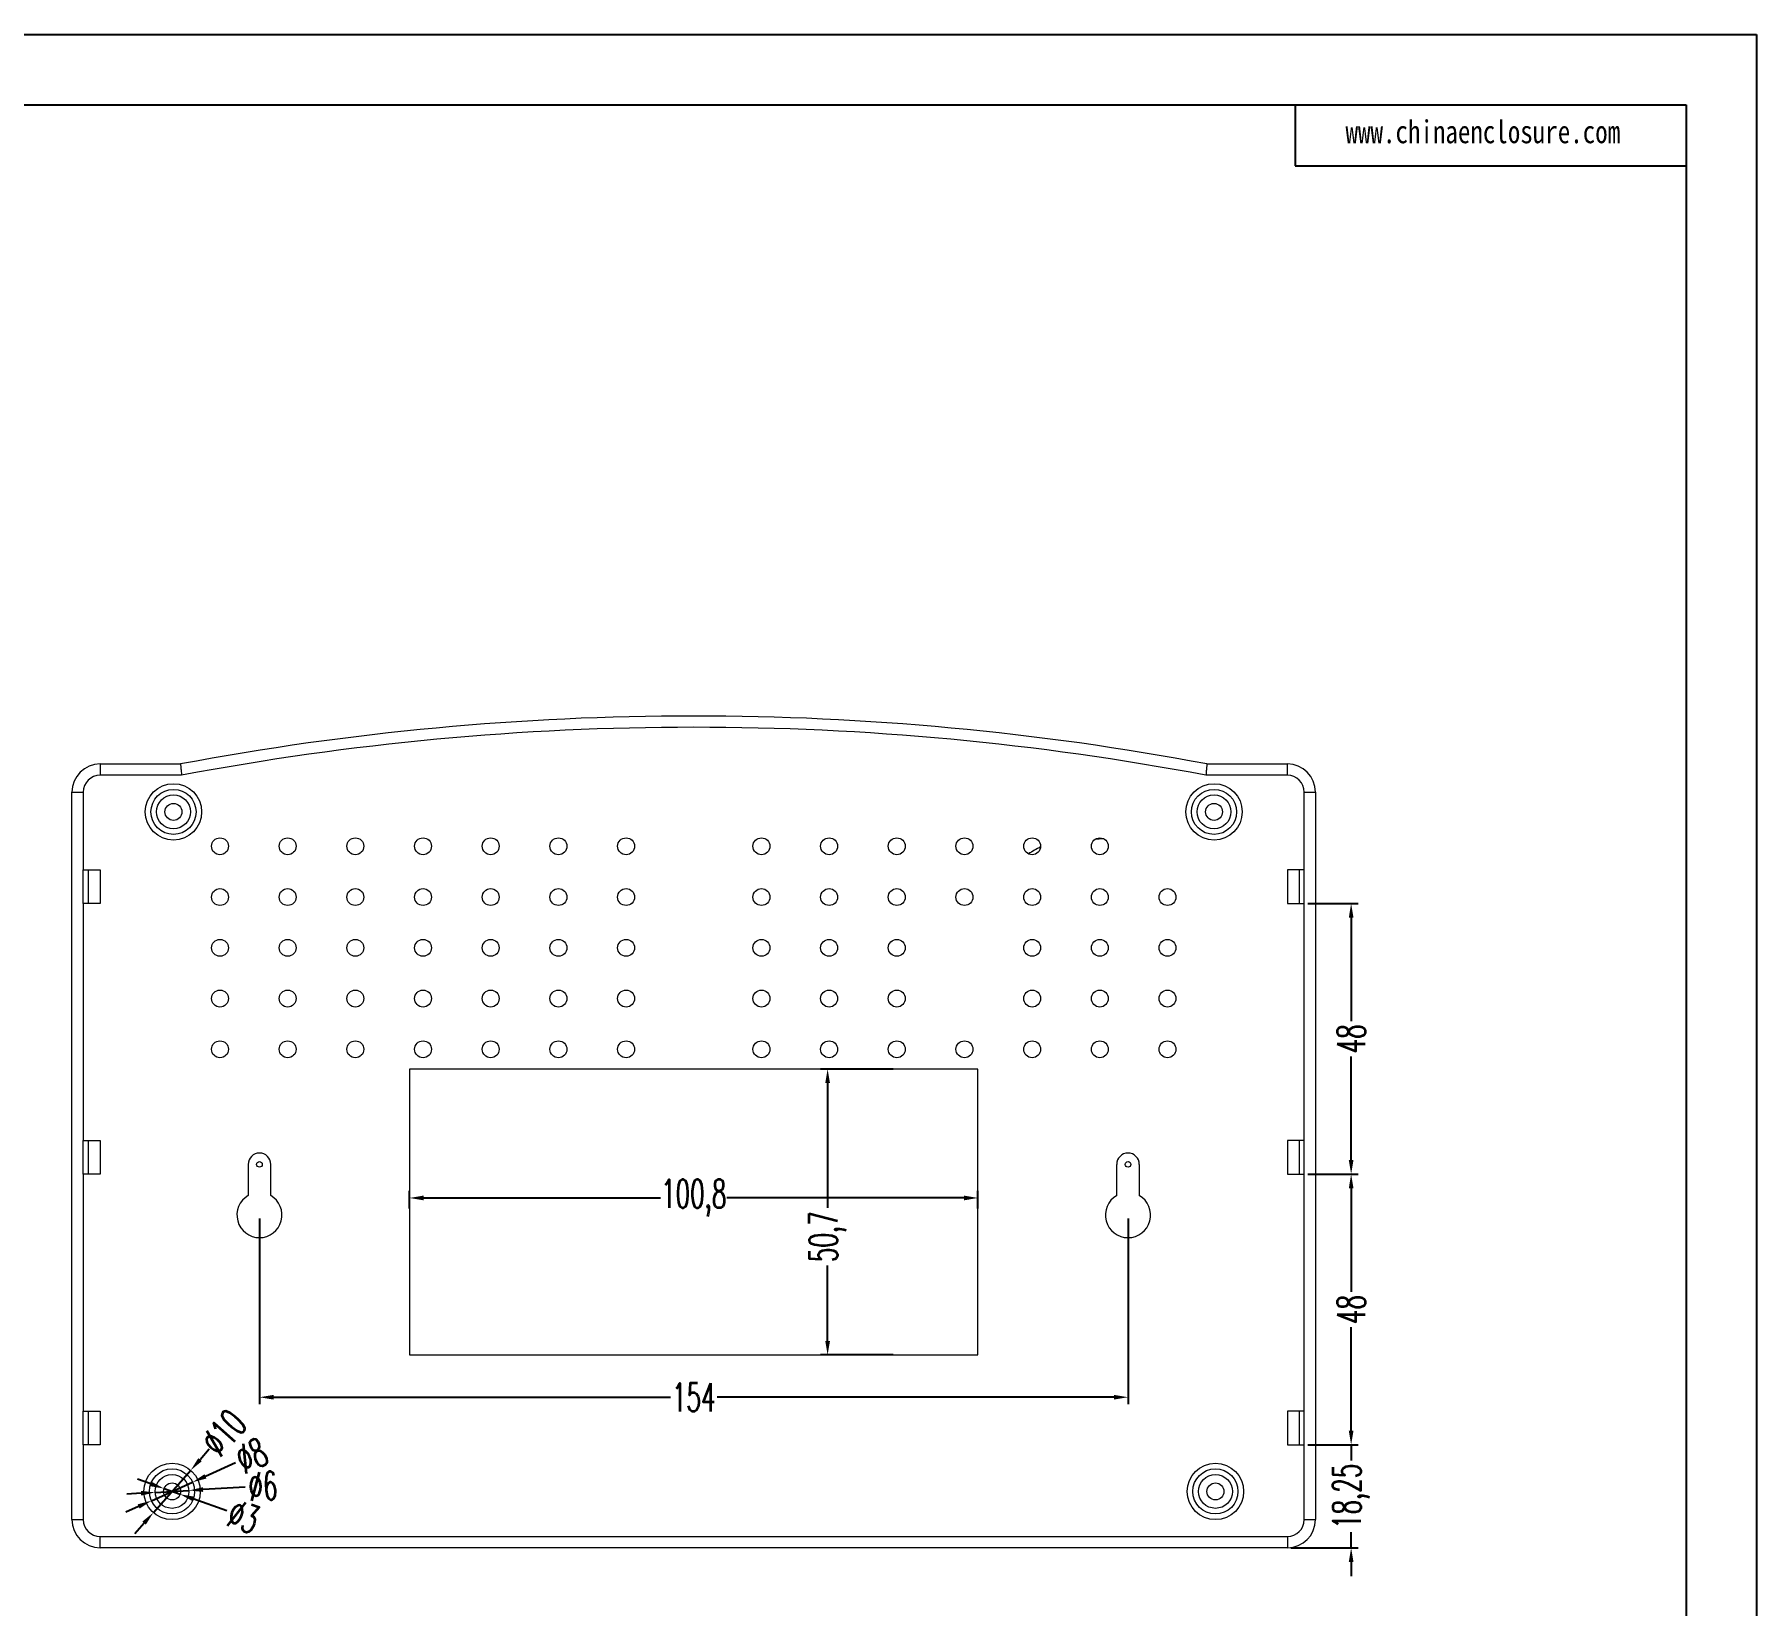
# Model space of a CAD drawing. Header units: inches. Extents: x 1230 to 3313, y 237 to 1043.
# Drawn here: x 2480.5 to 2785.9, y 764.6 to 1043.2 of the extents above; entities that cross this region are included whole.
import ezdxf

# ---------------------------------------------------------------- set-up
doc = ezdxf.new("R2010")
doc.units = ezdxf.units.IN
doc.layers.add('文字', color=81, linetype='Continuous')
doc.styles.add('SLDTEXTSTYLE2', font='TXT', dxfattribs={"width": 0.6, "bigfont": 'bigfont'})
doc.styles.add('宋体', font='', dxfattribs={"width": 0.8, "height": 3.5})
doc.styles.get('宋体').set_extended_font_data('SimSun')
doc.dimstyles.new('5', dxfattribs={"dimtxt": 5, "dimasz": 2.5, "dimexe": 1.25, "dimexo": 0.625, "dimtad": 0, "dimzin": 12, "dimtxsty": 'SLDTEXTSTYLE2', "dimcen": 2.5, "dimclrd": 3, "dimclre": 3, "dimclrt": 256, "dimadec": 0, "dimazin": 0, "dimtfac": 1, "dimtmove": 0, "dimatfit": 3, "dimfxl": 1, "dimarcsym": 0})

# ---------------------------------------------------------------- blocks, each defined once
blk = doc.blocks.new('*D286')
at = {"color": 3, "lineweight": -2}
for p, q in [((2520.42, 833.2), (2520.42, 800.27)), ((2674.42, 833.2), (2674.42, 800.27)), ((2522.92, 801.52), (2593.3, 801.52)), ((2671.92, 801.52), (2601.55, 801.52))]:
    blk.add_line(p, q, dxfattribs=at)
at = {"color": 3}
for points in [[(2522.92, 801.94), (2522.92, 801.11), (2520.42, 801.52)], [(2671.92, 801.94), (2671.92, 801.11), (2674.42, 801.52)]]:
    blk.add_solid(points, dxfattribs=at)
at = {"layer": 'Defpoints', "color": 0}
for p in [(2520.42, 833.82), (2674.42, 833.82), (2674.42, 801.52)]:
    blk.add_point(p, dxfattribs=at)
at = {"insert": (2597.42, 801.52), "char_height": 5, "attachment_point": 5, "style": 'SLDTEXTSTYLE2'}
blk.add_mtext('154', dxfattribs=at)
blk = doc.blocks.new('*D287')
at = {"color": 3, "lineweight": -2}
for p, q in [((2511.53, 792.32), (2509.88, 790.45)), ((2501.61, 781.07), (2508.23, 788.57)), ((2499.96, 779.2), (2498.31, 777.32))]:
    blk.add_line(p, q, dxfattribs=at)
at = {"color": 3}
for points in [[(2509.57, 790.72), (2510.19, 790.17), (2508.23, 788.57)], [(2499.65, 779.47), (2500.27, 778.92), (2501.61, 781.07)]]:
    blk.add_solid(points, dxfattribs=at)
at = {"layer": 'Defpoints', "color": 0}
for p in [(2508.23, 788.57), (2501.61, 781.07)]:
    blk.add_point(p, dxfattribs=at)
at = {"insert": (2514.1, 795.23), "char_height": 5, "attachment_point": 5, "rotation": 48.6003, "style": 'SLDTEXTSTYLE2'}
blk.add_mtext('∅10', dxfattribs=at)
blk = doc.blocks.new('*D288')
at = {"color": 3, "lineweight": -2}
for p, q in [((2516.17, 789.89), (2510.85, 787.49)), ((2501.27, 783.18), (2508.57, 786.46)), ((2498.99, 782.15), (2496.71, 781.13))]:
    blk.add_line(p, q, dxfattribs=at)
at = {"color": 3}
for points in [[(2510.68, 787.87), (2511.02, 787.11), (2508.57, 786.46)], [(2498.82, 782.53), (2499.16, 781.77), (2501.27, 783.18)]]:
    blk.add_solid(points, dxfattribs=at)
at = {"layer": 'Defpoints', "color": 0}
for p in [(2508.57, 786.46), (2501.27, 783.18)]:
    blk.add_point(p, dxfattribs=at)
at = {"insert": (2519.02, 791.17), "char_height": 5, "attachment_point": 5, "rotation": 24.2442, "style": 'SLDTEXTSTYLE2'}
blk.add_mtext('∅8', dxfattribs=at)
blk = doc.blocks.new('*D289')
at = {"color": 3, "lineweight": -2}
for p, q in [((2501.93, 784.65), (2507.92, 785)), ((2517.91, 785.59), (2510.41, 785.15)), ((2499.43, 784.5), (2496.93, 784.35))]:
    blk.add_line(p, q, dxfattribs=at)
at = {"color": 3}
for points in [[(2499.41, 784.91), (2499.45, 784.08), (2501.93, 784.65)], [(2510.39, 785.56), (2510.44, 784.73), (2507.92, 785)]]:
    blk.add_solid(points, dxfattribs=at)
at = {"layer": 'Defpoints', "color": 0}
for p in [(2507.92, 785), (2501.93, 784.65)]:
    blk.add_point(p, dxfattribs=at)
at = {"insert": (2521.03, 785.77), "char_height": 5, "attachment_point": 5, "rotation": 3.3762, "style": 'SLDTEXTSTYLE2'}
blk.add_mtext('∅6', dxfattribs=at)
blk = doc.blocks.new('*D290')
at = {"color": 3, "lineweight": -2}
for p, q in [((2501.15, 786.15), (2498.79, 786.98)), ((2503.51, 785.32), (2506.34, 784.32)), ((2514.65, 781.39), (2508.69, 783.49))]:
    blk.add_line(p, q, dxfattribs=at)
at = {"color": 3}
for points in [[(2501.29, 786.54), (2501.01, 785.76), (2503.51, 785.32)], [(2508.83, 783.89), (2508.55, 783.1), (2506.34, 784.32)]]:
    blk.add_solid(points, dxfattribs=at)
at = {"layer": 'Defpoints', "color": 0}
for p in [(2503.51, 785.32), (2506.34, 784.32)]:
    blk.add_point(p, dxfattribs=at)
at = {"insert": (2517.6, 780.36), "char_height": 5, "attachment_point": 5, "rotation": 340.6006, "style": 'SLDTEXTSTYLE2'}
blk.add_mtext('∅3', dxfattribs=at)
blk = doc.blocks.new('*D291')
at = {"color": 3, "lineweight": -2}
for p, q in [((2713.98, 795.57), (2713.98, 798.07)), ((2706.3, 793.07), (2715.23, 793.07)), ((2713.98, 793.07), (2713.98, 790.32)), ((2713.98, 774.82), (2713.98, 777.57)), ((2703.3, 774.82), (2715.23, 774.82)), ((2713.98, 772.32), (2713.98, 769.82))]:
    blk.add_line(p, q, dxfattribs=at)
at = {"color": 3}
for points in [[(2713.57, 795.57), (2714.4, 795.57), (2713.98, 793.07)], [(2713.57, 772.32), (2714.4, 772.32), (2713.98, 774.82)]]:
    blk.add_solid(points, dxfattribs=at)
at = {"layer": 'Defpoints', "color": 0}
for p in [(2705.67, 793.07), (2702.67, 774.82), (2713.98, 774.82)]:
    blk.add_point(p, dxfattribs=at)
at = {"insert": (2713.98, 783.95), "char_height": 5, "attachment_point": 5, "rotation": 90, "style": 'SLDTEXTSTYLE2'}
blk.add_mtext('18,25', dxfattribs=at)
blk = doc.blocks.new('*D292')
at = {"color": 3, "lineweight": -2}
for p, q in [((2706.3, 841.07), (2715.23, 841.07)), ((2713.98, 838.57), (2713.98, 820.2)), ((2713.98, 795.57), (2713.98, 813.95)), ((2706.3, 793.07), (2715.23, 793.07))]:
    blk.add_line(p, q, dxfattribs=at)
at = {"color": 3}
for points in [[(2713.57, 838.57), (2714.4, 838.57), (2713.98, 841.07)], [(2713.57, 795.57), (2714.4, 795.57), (2713.98, 793.07)]]:
    blk.add_solid(points, dxfattribs=at)
at = {"layer": 'Defpoints', "color": 0}
for p in [(2705.67, 841.07), (2713.98, 841.07), (2705.67, 793.07)]:
    blk.add_point(p, dxfattribs=at)
at = {"insert": (2713.98, 817.07), "char_height": 5, "attachment_point": 5, "rotation": 90, "style": 'SLDTEXTSTYLE2'}
blk.add_mtext('48', dxfattribs=at)
blk = doc.blocks.new('*D293')
at = {"color": 3, "lineweight": -2}
for p, q in [((2706.3, 889.07), (2715.23, 889.07)), ((2713.98, 886.57), (2713.98, 868.2)), ((2713.98, 843.57), (2713.98, 861.95)), ((2706.3, 841.07), (2715.23, 841.07))]:
    blk.add_line(p, q, dxfattribs=at)
at = {"color": 3}
for points in [[(2713.57, 886.57), (2714.4, 886.57), (2713.98, 889.07)], [(2713.57, 843.57), (2714.4, 843.57), (2713.98, 841.07)]]:
    blk.add_solid(points, dxfattribs=at)
at = {"layer": 'Defpoints', "color": 0}
for p in [(2705.67, 889.07), (2713.98, 889.07), (2705.67, 841.07)]:
    blk.add_point(p, dxfattribs=at)
at = {"insert": (2713.98, 865.07), "char_height": 5, "attachment_point": 5, "rotation": 90, "style": 'SLDTEXTSTYLE2'}
blk.add_mtext('48', dxfattribs=at)
blk = doc.blocks.new('*D294')
at = {"color": 3, "lineweight": -2}
for p, q in [((2547.02, 835), (2547.02, 838.11)), ((2549.52, 836.86), (2591.55, 836.86)), ((2645.32, 836.86), (2603.3, 836.86)), ((2647.82, 835), (2647.82, 838.11))]:
    blk.add_line(p, q, dxfattribs=at)
at = {"color": 3}
for points in [[(2549.52, 837.28), (2549.52, 836.44), (2547.02, 836.86)], [(2645.32, 837.28), (2645.32, 836.44), (2647.82, 836.86)]]:
    blk.add_solid(points, dxfattribs=at)
at = {"layer": 'Defpoints', "color": 0}
for p in [(2647.82, 836.86), (2547.02, 834.37), (2647.82, 834.37)]:
    blk.add_point(p, dxfattribs=at)
at = {"insert": (2597.42, 836.86), "char_height": 5, "attachment_point": 5, "style": 'SLDTEXTSTYLE2'}
blk.add_mtext('100,8', dxfattribs=at)
blk = doc.blocks.new('*D295')
at = {"color": 3, "lineweight": -2}
for p, q in [((2632.8, 859.72), (2619.91, 859.72)), ((2621.16, 857.22), (2621.16, 835.12)), ((2621.16, 811.52), (2621.16, 824.87)), ((2632.8, 809.02), (2619.91, 809.02))]:
    blk.add_line(p, q, dxfattribs=at)
at = {"color": 3}
for points in [[(2620.74, 857.22), (2621.58, 857.22), (2621.16, 859.72)], [(2620.74, 811.52), (2621.58, 811.52), (2621.16, 809.02)]]:
    blk.add_solid(points, dxfattribs=at)
at = {"layer": 'Defpoints', "color": 0}
for p in [(2633.42, 859.72), (2621.16, 809.02), (2633.42, 809.02)]:
    blk.add_point(p, dxfattribs=at)
at = {"insert": (2621.16, 830), "char_height": 5, "attachment_point": 5, "rotation": 90, "style": 'SLDTEXTSTYLE2'}
blk.add_mtext('50,7', dxfattribs=at)

msp = doc.modelspace()

# ---------------------------------------------------------------- linework, layer by layer
for p, q in [((2044.572, 1043.188), (2785.866, 1043.188)), ((2785.866, 1043.188), (2785.866, 519.041)), ((2063.754, 1030.708), (2773.386, 1030.708)), ((2704.054, 1030.708), (2704.054, 1019.875)), ((2773.386, 1030.708), (2773.386, 531.52)), ((2704.054, 1019.875), (2773.386, 1019.875))]:
    msp.add_line(p, q)
at = {"color": 7, "linetype": 'Continuous', "lineweight": 15}
for p, q in [((2492.17, 913.822), (2492.17, 911.822)), ((2492.17, 913.822), (2506.42, 913.822)), ((2688.42, 913.822), (2702.67, 913.822)), ((2702.67, 911.822), (2702.67, 913.822)), ((2506.607, 911.822), (2492.17, 911.822)), ((2702.67, 911.822), (2688.233, 911.822)), ((2487.17, 779.822), (2487.17, 908.822)), ((2487.17, 908.822), (2489.17, 908.822)), ((2489.17, 908.822), (2489.17, 895.072)), ((2705.67, 895.072), (2705.67, 908.822)), ((2705.67, 908.822), (2707.67, 908.822)), ((2707.67, 908.822), (2707.67, 779.822)), ((2489.17, 895.072), (2492.17, 895.072)), ((2489.17, 889.072), (2489.17, 895.072)), ((2490.059, 895.072), (2490.059, 889.072)), ((2492.17, 895.072), (2492.17, 889.072)), ((2705.67, 895.072), (2702.67, 895.072)), ((2702.67, 895.072), (2702.67, 889.072)), ((2704.781, 895.072), (2704.781, 889.072)), ((2705.67, 889.072), (2705.67, 895.072)), ((2489.17, 889.072), (2489.17, 847.072)), ((2492.17, 889.072), (2489.17, 889.072)), ((2702.67, 889.072), (2705.67, 889.072)), ((2705.67, 847.072), (2705.67, 889.072)), ((2647.82, 859.722), (2547.02, 859.722)), ((2547.02, 859.722), (2547.02, 809.022)), ((2647.82, 809.022), (2647.82, 859.722)), ((2489.17, 847.072), (2492.17, 847.072)), ((2489.17, 841.072), (2489.17, 847.072)), ((2490.059, 847.072), (2490.059, 841.072)), ((2492.17, 847.072), (2492.17, 841.072)), ((2705.67, 847.072), (2702.67, 847.072)), ((2702.67, 847.072), (2702.67, 841.072)), ((2704.781, 847.072), (2704.781, 841.072)), ((2705.67, 841.072), (2705.67, 847.072)), ((2518.42, 842.822), (2518.42, 837.286)), ((2522.42, 837.286), (2522.42, 842.822)), ((2672.42, 837.286), (2672.42, 842.822)), ((2676.42, 842.822), (2676.42, 837.286)), ((2489.17, 841.072), (2489.17, 799.072)), ((2492.17, 841.072), (2489.17, 841.072)), ((2702.67, 841.072), (2705.67, 841.072)), ((2705.67, 799.072), (2705.67, 841.072)), ((2547.02, 809.022), (2647.82, 809.022)), ((2489.17, 799.072), (2492.17, 799.072)), ((2489.17, 793.072), (2489.17, 799.072)), ((2490.059, 799.072), (2490.059, 793.072)), ((2492.17, 799.072), (2492.17, 793.072)), ((2705.67, 799.072), (2702.67, 799.072)), ((2702.67, 799.072), (2702.67, 793.072)), ((2704.781, 799.072), (2704.781, 793.072)), ((2705.67, 793.072), (2705.67, 799.072)), ((2489.17, 793.072), (2489.17, 779.822)), ((2492.17, 793.072), (2489.17, 793.072)), ((2702.67, 793.072), (2705.67, 793.072)), ((2705.67, 779.822), (2705.67, 793.072)), ((2487.17, 779.822), (2489.17, 779.822)), ((2705.67, 779.822), (2707.67, 779.822)), ((2492.17, 776.822), (2702.67, 776.822)), ((2492.17, 774.822), (2492.17, 776.822)), ((2702.67, 776.822), (2702.67, 774.822)), ((2702.67, 774.822), (2492.17, 774.822))]:
    msp.add_line(p, q, dxfattribs=at)
for centre, radius in [((2505.17, 905.322), 5), ((2689.67, 905.322), 5), ((2505.17, 905.322), 4), ((2505.17, 905.322), 3), ((2689.67, 905.322), 4), ((2689.67, 905.322), 3), ((2505.17, 905.322), 1.5), ((2689.67, 905.322), 1.5), ((2513.42, 899.222), 1.5), ((2525.42, 899.222), 1.5), ((2537.42, 899.222), 1.5), ((2549.42, 899.222), 1.5), ((2561.42, 899.222), 1.5), ((2573.42, 899.222), 1.5), ((2585.42, 899.222), 1.5), ((2609.42, 899.222), 1.5), ((2621.42, 899.222), 1.5), ((2633.42, 899.222), 1.5), ((2645.42, 899.222), 1.5), ((2657.42, 899.222), 1.5), ((2669.42, 899.222), 1.5), ((2513.42, 890.222), 1.5), ((2525.42, 890.222), 1.5), ((2537.42, 890.222), 1.5), ((2549.42, 890.222), 1.5), ((2561.42, 890.222), 1.5), ((2573.42, 890.222), 1.5), ((2585.42, 890.222), 1.5), ((2609.42, 890.222), 1.5), ((2621.42, 890.222), 1.5), ((2633.42, 890.222), 1.5), ((2645.42, 890.222), 1.5), ((2657.42, 890.222), 1.5), ((2669.42, 890.222), 1.5), ((2681.42, 890.222), 1.5), ((2513.42, 881.222), 1.5), ((2525.42, 881.222), 1.5), ((2537.42, 881.222), 1.5), ((2549.42, 881.222), 1.5), ((2561.42, 881.222), 1.5), ((2573.42, 881.222), 1.5), ((2585.42, 881.222), 1.5), ((2609.42, 881.222), 1.5), ((2621.42, 881.222), 1.5), ((2633.42, 881.222), 1.5), ((2657.42, 881.222), 1.5), ((2669.42, 881.222), 1.5), ((2681.42, 881.222), 1.5), ((2513.42, 872.222), 1.5), ((2525.42, 872.222), 1.5), ((2537.42, 872.222), 1.5), ((2549.42, 872.222), 1.5), ((2561.42, 872.222), 1.5), ((2573.42, 872.222), 1.5), ((2585.42, 872.222), 1.5), ((2609.42, 872.222), 1.5), ((2621.42, 872.222), 1.5), ((2633.42, 872.222), 1.5), ((2657.42, 872.222), 1.5), ((2669.42, 872.222), 1.5), ((2681.42, 872.222), 1.5), ((2513.42, 863.222), 1.5), ((2525.42, 863.222), 1.5), ((2537.42, 863.222), 1.5), ((2549.42, 863.222), 1.5), ((2561.42, 863.222), 1.5), ((2573.42, 863.222), 1.5), ((2585.42, 863.222), 1.5), ((2609.42, 863.222), 1.5), ((2621.42, 863.222), 1.5), ((2633.42, 863.222), 1.5), ((2645.42, 863.222), 1.5), ((2657.42, 863.222), 1.5), ((2669.42, 863.222), 1.5), ((2681.42, 863.222), 1.5), ((2520.42, 842.822), 0.5), ((2674.42, 842.822), 0.5), ((2504.92, 784.822), 5), ((2504.92, 784.822), 4), ((2504.92, 784.822), 3), ((2689.92, 784.822), 5), ((2689.92, 784.822), 4), ((2689.92, 784.822), 3), ((2504.92, 784.822), 1.5), ((2689.92, 784.822), 1.5)]:
    msp.add_circle(centre, radius, dxfattribs=at)
for centre, radius, start, end in [((2597.42, 430.954), 491.368, 79.32736, 100.67264), ((2597.42, 430.954), 489.368, 79.30551, 100.69449), ((2492.17, 908.822), 5, 90, 180), ((2702.67, 908.822), 5, 0, 90), ((2492.17, 908.822), 3, 90, 180), ((2702.67, 908.822), 3, 0, 90), ((2671.17, 875.322), 26.75, 117.26655, 122.55827), ((2671.17, 875.322), 25.25, 92.38932, 95.98633), ((2520.42, 842.822), 2, 0, 180), ((2674.42, 842.822), 2, 0, 180), ((2520.42, 833.822), 4, 120, 60), ((2674.42, 833.822), 4, 120, 60), ((2492.17, 779.822), 5, 180, 270), ((2492.17, 779.822), 3, 180, 270), ((2702.67, 779.822), 3, 270, 0), ((2702.67, 779.822), 5, 270, 0)]:
    msp.add_arc(centre, radius, start, end, dxfattribs=at)
for points in [[(2506.42, 913.822), (2506.42, 913.822), (2506.421, 913.809), (2506.426, 913.758), (2506.43, 913.72), (2506.439, 913.619), (2506.445, 913.557), (2506.459, 913.412), (2506.466, 913.327), (2506.492, 913.051), (2506.513, 912.828), (2506.558, 912.347), (2506.583, 912.082), (2506.607, 911.822)], [(2688.42, 913.822), (2688.42, 913.822), (2688.419, 913.809), (2688.414, 913.758), (2688.411, 913.72), (2688.401, 913.619), (2688.396, 913.557), (2688.382, 913.412), (2688.374, 913.327), (2688.348, 913.051), (2688.327, 912.828), (2688.282, 912.347), (2688.258, 912.082), (2688.233, 911.822)]]:
    msp.add_open_spline(points, degree=3, knots=[0, 0, 0, 0, 0.125, 0.125, 0.25, 0.25, 0.375, 0.375, 0.5, 0.5, 0.75, 0.75, 1, 1, 1, 1], dxfattribs=at)

# ---------------------------------------------------------------- texts
at = {"layer": '文字', "color": 0, "insert": (2712.986, 1027.964), "char_height": 4.06745, "width": 71.46126, "attachment_point": 1, "style": '宋体'}
msp.add_mtext('www.chinaenclosure.com', dxfattribs=at)

# ---------------------------------------------------------------- dimensions: what is measured, and where the dimension line sits
for base, p1, p2, picture, middle in [((2713.984, 889.072), (2705.67, 841.072), (2705.67, 889.072), '*D293', (2713.984, 865.072)), ((2713.984, 841.072), (2705.67, 793.072), (2705.67, 841.072), '*D292', (2713.984, 817.072)), ((2713.984, 774.822), (2705.67, 793.072), (2702.67, 774.822), '*D291', (2713.984, 783.947))]:
    dim = msp.add_linear_dim(base=base, p1=p1, p2=p2, angle=90, dimstyle='5')
    dim.commit()
    dim.dimension.update_dxf_attribs({"geometry": picture, "text_midpoint": middle})
dim = msp.add_linear_dim(base=(2621.161, 809.022), p1=(2633.42, 859.722), p2=(2633.42, 809.022), angle=90, dimstyle='5')
dim.commit()
dim.dimension.update_dxf_attribs({"geometry": '*D295', "text_midpoint": (2621.161, 829.997), "dimtype": 160})
for base, p1, p2, picture, middle in [((2647.82, 836.859), (2547.02, 834.372), (2647.82, 834.372), '*D294', (2597.42, 836.859)), ((2674.42, 801.522), (2520.42, 833.822), (2674.42, 833.822), '*D286', (2597.42, 801.522))]:
    dim = msp.add_linear_dim(base=base, p1=p1, p2=p2, dimstyle='5')
    dim.commit()
    dim.dimension.update_dxf_attribs({"geometry": picture, "text_midpoint": middle})
dim = msp.add_diameter_dim_2p(p1=(2501.614, 781.071), p2=(2508.227, 788.573), dimstyle='5')
dim.commit()
dim.dimension.update_dxf_attribs({"geometry": '*D287', "text_midpoint": (2514.096, 795.23)})
for p1, p2, picture, middle in [((2501.273, 783.18), (2508.567, 786.465), '*D288', (2519.018, 791.171)), ((2501.925, 784.645), (2507.915, 784.999), '*D289', (2521.026, 785.772)), ((2503.505, 785.32), (2506.335, 784.324), '*D290', (2517.602, 780.356))]:
    dim = msp.add_diameter_dim_2p(p1=p1, p2=p2, dimstyle='5')
    dim.commit()
    dim.dimension.update_dxf_attribs({"geometry": picture, "text_midpoint": middle, "dimtype": 163})

doc.saveas('drawing.dxf')
